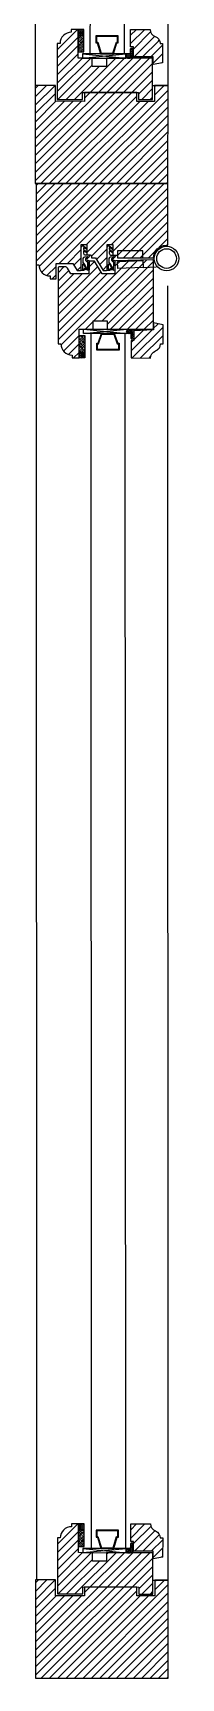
# Model space of a CAD drawing. Header units: inches. Extents: x 547 to 1628, y -123 to 254.
# Drawn here: x 1625.33 to 1628.36, y -41.72 to -7.05 of the extents above; entities that cross this region are included whole.
import ezdxf

# ---------------------------------------------------------------- set-up
doc = ezdxf.new("R2010")
doc.units = ezdxf.units.IN
doc.header["$MEASUREMENT"] = 0
doc.layers.add('2', color=7, linetype='Continuous')
doc.layers.add('doors', color=4, linetype='Continuous')

# ---------------------------------------------------------------- blocks, each defined once
blk = doc.blocks.new('Joint-K7335')
at = {"layer": '2', "color": 7}
for points in [[(3.9, 10.7, -0.206505), (4.5, 11.8, -0.277528), (4.6, 11.7), (4.7, 11.5, 0.626267), (5.4, 11.5, 0.131441), (5.5, 11.7), (5.5, 18, 0.509109), (4.6, 18.4, -0.294424), (2, 18.3, 0.173488), (1.3, 18.5), (0, 18.5), (0, 2.1, 0.415334), (1.2, 0.9, 0.048115), (1.5, 0.9, 0.113375), (1.5, 1), (4, 2.8, 0.235966), (4, 2.9), (4, 3.3, 0.247659), (4, 3.4, 0.287937), (3.6, 3.4), (1.8, 2.3, -0.576722), (1.5, 2.5), (1.5, 3.3, -0.235966), (1.6, 3.5), (4, 5.3, 0.235966), (4, 5.3), (4, 5.7, 0.247659), (4, 5.8, 0.287937), (3.6, 5.8), (1.8, 4.8, -0.576722), (1.5, 5), (1.5, 6.3, -0.384094), (2.6, 7.5, -0.021813), (2.7, 7.5), (6.5, 7.5), (6.5, 7.6, 0.333043), (5.7, 8.5, -0.293245), (5.3, 8.9, 0.008528), (5.2, 9.3, 0.265517), (5, 9.5, 0.023748), (4.8, 9.5, -0.356149), (3.9, 10.7, -0.356149)], [(3.2, 10.8, 0.355005), (4.6, 8.8, -0.567624), (4.7, 8.8, -0.24708), (4.4, 8.7), (2.2, 9, -0.351704), (1.2, 10.1), (1.2, 12.9, -0.414214), (1.5, 13.2), (1.6, 13.2, 0.277073), (1.9, 13.4), (3.7, 16.8, -0.041112), (3.8, 17), (4.1, 17.7, -0.50666), (4.6, 17.7, -0.2771), (4.6, 17.5), (4.6, 13.3, 0.213422), (4.7, 13.1, -0.886227), (4.4, 12.6, 0.250571), (3.2, 10.8)]]:
    blk.add_lwpolyline(points, format="xyb", dxfattribs=at)
blk.add_lwpolyline([(1.6, 17.8, 0.632714), (1, 17.6), (1, 14.2, 0.78091), (1.6, 14.1), (3.2, 17.1, -0.117333), (3.3, 17.2, 1.218085), (3, 17.5, -0.285776), (2.7, 17.3, -0.145588)], format="xyb", close=True, dxfattribs=at)
blk = doc.blocks.new('wind 1400')
h = blk.add_hatch()
h.set_pattern_fill('ANSI31', color=4, angle=-90, style=0)
h.set_pattern_definition([(225, (7116.948, 124784.8033), (-2.24506403, 2.24506403), [])])
edge = h.paths.add_edge_path()
edge.add_line((-13.01, 867.12), (-13.01, 882.5))
edge.add_line((-13.01, 882.5), (-16.76, 882.5))
edge.add_line((-16.76, 882.5), (-16.76, 881))
edge.add_arc((-16.76, 875), 6, 90, 180)
edge.add_line((-22.76, 875), (-24.26, 875))
edge.add_line((-24.26, 875), (-24.26, 845))
edge.add_line((-24.26, 845), (-10.76, 845))
edge.add_line((-10.76, 845), (-10.76, 848.75))
edge.add_line((-10.76, 848.75), (19.24, 848.75))
edge.add_line((19.24, 848.75), (19.24, 845))
edge.add_line((19.24, 845), (26.74, 845))
edge.add_line((26.74, 845), (26.74, 867.12))
edge.add_line((26.74, 867.12), (1.99, 867.12))
edge.add_line((1.99, 867.12), (1.99, 862.62))
edge.add_line((1.99, 862.62), (-5.51, 862.62))
edge.add_line((-5.51, 862.62), (-5.51, 867.12))
edge.add_line((-5.51, 867.12), (-13.01, 867.12))
h.paths.add_polyline_path([(-25.26, 852.5), (-36.04, 852.5), (-36.04, 800), (34.99, 800), (34.99, 852.5), (27.74, 852.5), (27.74, 844), (18.24, 844), (18.24, 848.75), (-9.76, 848.75), (-9.76, 844), (-25.26, 844)])
edge = h.paths.add_edge_path()
edge.add_line((16.46, 867.88), (16.46, 873.12))
edge.add_line((16.46, 873.12), (14.96, 873.12))
edge.add_line((14.96, 873.12), (14.96, 882.5))
edge.add_line((14.96, 882.5), (25.46, 882.5))
edge.add_arc((29.33, 882.41), 3.87, 178.70483, 251.27921)
edge.add_arc((26.85, 875.09), 3.87, -1.29517, 71.27921, ccw=False)
edge.add_line((30.71, 875), (31.99, 875))
edge.add_line((31.99, 875), (31.99, 864.69))
edge.add_line((31.99, 864.69), (26.96, 863.75))
edge.add_line((26.96, 863.75), (26.96, 867.88))
edge.add_line((26.96, 867.88), (16.46, 867.88))
at = {"ltscale": 10}
h = blk.add_hatch(dxfattribs=at)
h.set_pattern_fill('ANGLE', color=4, scale=0.1125, angle=-135, style=0)
h.set_pattern_definition([(45, (591.1752, -1129.7764), (-0.55565335, 0.55565335), [0.5715, -0.2143125]), (135, (591.1752, -1129.7764), (-0.55565335, -0.55565335), [0.5715, -0.2143125])])
h.paths.add_polyline_path([(-13.01, 879.5), (-10.01, 879.5), (-10.01, 882.5), (-13.01, 882.5)])
h = blk.add_hatch(dxfattribs=at)
h.set_pattern_fill('BRASS', color=4, scale=0.225, angle=-135, style=0)
h.set_pattern_definition([(45, (591.1752, -1129.7764), (-1.0102788, 1.0102788), []), (45, (590.67, -1129.2713), (-1.0102788, 1.0102788), [0.714375, -0.3571875])])
h.paths.add_polyline_path([(-13.01, 870.5), (-10.01, 870.5), (-10.01, 879.5), (-13.01, 879.5)])
h = blk.add_hatch(dxfattribs=at)
h.set_pattern_fill('ANGLE', color=4, scale=0.1125, angle=-135, style=0)
h.set_pattern_definition([(45, (600.9252, -1133.9014), (-0.55565335, 0.55565335), [0.5715, -0.2143125]), (135, (600.9252, -1133.9014), (-0.55565335, -0.55565335), [0.5715, -0.2143125])])
edge = h.paths.add_edge_path()
edge.add_line((16.24, 867.51), (16.24, 872))
edge.add_arc((15.49, 871.44), 0.938, 36.8699, 143.1301)
edge.add_line((14.74, 872), (14.74, 867.51))
edge.add_arc((15.49, 868.05), 0.926, 215.88415, 324.11585)
h = blk.add_hatch(dxfattribs=at)
h.set_pattern_fill('ANGLE', color=4, scale=0.1125, angle=-135, style=0)
h.set_pattern_definition([(45, (600.9252, -1129.7764), (-0.55565335, 0.55565335), [0.5715, -0.2143125]), (135, (600.9252, -1129.7764), (-0.55565335, -0.55565335), [0.5715, -0.2143125])])
edge = h.paths.add_edge_path()
edge.add_line((14.74, 867.12), (14.74, 869.38))
edge.add_line((14.74, 869.38), (13.24, 869.38))
edge.add_arc((13.53, 868.25), 1.16, 104.79302, 255.20698)
edge.add_line((13.24, 867.12), (14.74, 867.12))
h = blk.add_hatch()
h.set_pattern_fill('ANSI31', color=4, angle=-90, style=0)
h.set_pattern_definition([(225, (7117.473, 123812.3033), (-2.24506403, 2.24506403), [])])
edge = h.paths.add_edge_path()
edge.add_line((-7.24, 758), (-7.24, 751.62))
edge.add_line((-7.24, 751.62), (-16.99, 751.62))
edge.add_line((-16.99, 751.62), (-18.73, 754.63))
edge.add_arc((-20.03, 753.87), 1.5, 30.11373, 90)
edge.add_line((-20.03, 755.38), (-23.36, 755.38))
edge.add_line((-23.36, 755.38), (-23.74, 755))
edge.add_line((-23.74, 755), (-23.74, 714.13))
edge.add_line((-23.74, 714.13), (-22.24, 714.13))
edge.add_arc((-16.24, 714.13), 6, 180, 270)
edge.add_line((-16.24, 708.13), (-16.24, 706.63))
edge.add_line((-16.24, 706.63), (-12.49, 706.63))
edge.add_line((-12.49, 706.63), (-12.49, 722))
edge.add_line((-12.49, 722), (-4.99, 722))
edge.add_line((-4.99, 722), (-4.99, 726.5))
edge.add_line((-4.99, 726.5), (2.51, 726.5))
edge.add_line((2.51, 726.5), (2.51, 722))
edge.add_line((2.51, 722), (27.26, 722))
edge.add_line((27.26, 722), (27.26, 758.76))
edge.add_line((27.26, 758.76), (26.89, 759.12))
edge.add_line((26.89, 759.12), (7.01, 758.6))
edge.add_line((7.01, 758.6), (6.64, 758.21))
edge.add_line((6.64, 758.21), (6.64, 751.62))
edge.add_line((6.64, 751.62), (-0.11, 751.62))
edge.add_line((-0.11, 751.62), (-4.24, 758.38))
edge.add_line((-4.24, 758.38), (-6.86, 758.38))
edge.add_line((-6.86, 758.38), (-7.24, 758))
edge = h.paths.add_edge_path()
edge.add_line((16.76, 721.25), (16.76, 716))
edge.add_line((16.76, 716), (15.26, 716))
edge.add_line((15.26, 716), (15.26, 706.63))
edge.add_line((15.26, 706.63), (25.76, 706.63))
edge.add_arc((29.63, 706.71), 3.87, 108.72079, 181.29517, ccw=False)
edge.add_arc((27.15, 714.04), 3.87, 288.72079, 361.29517)
edge.add_line((31.01, 714.13), (32.51, 714.13))
edge.add_line((32.51, 714.13), (32.51, 724.44))
edge.add_line((32.51, 724.44), (27.26, 725.38))
edge.add_line((27.26, 725.38), (27.26, 721.63))
edge.add_line((27.26, 721.63), (16.76, 721.25))
edge = h.paths.add_edge_path()
edge.add_line((7.99, 760.25), (27.26, 760.25))
edge.add_arc((34.01, 760.25), 6.75, 90, 180, ccw=False)
edge.add_line((34.01, 767), (34.99, 767))
edge.add_line((34.99, 767), (34.99, 800))
edge.add_line((34.99, 800), (-35.51, 800))
edge.add_line((-35.51, 800), (-35.51, 756.5))
edge.add_line((-35.51, 756.5), (-34.01, 756.5))
edge.add_arc((-28.01, 756.5), 6, 180, 270)
edge.add_line((-28.01, 750.5), (-28.01, 749))
edge.add_line((-28.01, 749), (-24.86, 749))
edge.add_line((-24.86, 749), (-24.86, 757.25))
edge.add_line((-24.86, 757.25), (-15.86, 757.25))
edge.add_line((-15.86, 757.25), (-13.61, 753.5))
edge.add_line((-13.61, 753.5), (-11.74, 753.5))
edge.add_line((-11.74, 753.5), (-11.36, 753.88))
edge.add_line((-11.36, 753.88), (-11.36, 767.38))
edge.add_line((-11.36, 767.38), (-8.36, 767.38))
edge.add_line((-8.36, 767.38), (-8.36, 761.75))
edge.add_line((-8.36, 761.75), (-5.89, 761.75))
edge.add_line((-5.89, 761.75), (-5.89, 760.25))
edge.add_line((-5.89, 760.25), (-3.79, 760.25))
edge.add_line((-3.79, 760.25), (0.26, 753.5))
edge.add_line((0.26, 753.5), (2.14, 753.5))
edge.add_line((2.14, 753.5), (2.51, 753.88))
edge.add_line((2.51, 753.88), (2.51, 767.38))
edge.add_line((2.51, 767.38), (5.51, 767.38))
edge.add_line((5.51, 767.38), (5.51, 761.75))
edge.add_line((5.51, 761.75), (7.99, 761.75))
h = blk.add_hatch(dxfattribs=at)
h.set_pattern_fill('BRASS', color=4, scale=0.225, angle=-135, style=0)
h.set_pattern_definition([(315, (591.7002, 2718.9014), (-1.0102788, -1.0102788), []), (315, (591.195, 2718.3963), (-1.0102788, -1.0102788), [0.714375, -0.3571875])])
h.paths.add_polyline_path([(-12.49, 718.63), (-9.49, 718.63), (-9.49, 709.63), (-12.49, 709.63)])
h = blk.add_hatch(dxfattribs=at)
h.set_pattern_fill('ANGLE', color=4, scale=0.1125, angle=-135, style=0)
h.set_pattern_definition([(315, (601.4502, 2718.9014), (-0.55565335, -0.55565335), [0.5715, -0.2143125]), (225, (601.4502, 2718.9014), (-0.55565335, 0.55565335), [0.5715, -0.2143125])])
edge = h.paths.add_edge_path()
edge.add_line((15.26, 722), (15.26, 719.75))
edge.add_line((15.26, 719.75), (13.76, 719.75))
edge.add_arc((14.06, 720.88), 1.16, 104.79302, 255.20698, ccw=False)
edge.add_line((13.76, 722), (15.26, 722))
h = blk.add_hatch(dxfattribs=at)
h.set_pattern_fill('ANGLE', color=4, scale=0.1125, angle=-135, style=0)
h.set_pattern_definition([(315, (601.4502, 2723.0264), (-0.55565335, -0.55565335), [0.5715, -0.2143125]), (225, (601.4502, 2723.0264), (-0.55565335, 0.55565335), [0.5715, -0.2143125])])
edge = h.paths.add_edge_path()
edge.add_line((16.76, 721.62), (16.76, 717.13))
edge.add_arc((16.01, 717.69), 0.938, 216.8699, 323.1301, ccw=False)
edge.add_line((15.26, 717.13), (15.26, 721.62))
edge.add_arc((16.01, 721.07), 0.926, 35.88415, 144.11585, ccw=False)
h = blk.add_hatch(dxfattribs=at)
h.set_pattern_fill('ANGLE', color=4, scale=0.1125, angle=-135, style=0)
h.set_pattern_definition([(315, (591.7002, 2718.9014), (-0.55565335, -0.55565335), [0.5715, -0.2143125]), (225, (591.7002, 2718.9014), (-0.55565335, 0.55565335), [0.5715, -0.2143125])])
h.paths.add_polyline_path([(-12.49, 709.63), (-9.49, 709.63), (-9.49, 706.63), (-12.49, 706.63)])
h = blk.add_hatch()
h.set_pattern_fill('ANSI31', color=4, angle=-90, style=0)
h.set_pattern_definition([(225, (7117.473, 123984.8033), (-2.24506403, 2.24506403), [])])
edge = h.paths.add_edge_path()
edge.add_line((-12.49, 67.12), (-12.49, 82.5))
edge.add_line((-12.49, 82.5), (-16.24, 82.5))
edge.add_line((-16.24, 82.5), (-16.24, 81))
edge.add_arc((-16.24, 75), 6, 90, 180)
edge.add_line((-22.24, 75), (-23.74, 75))
edge.add_line((-23.74, 75), (-23.74, 45))
edge.add_line((-23.74, 45), (-10.24, 45))
edge.add_line((-10.24, 45), (-10.24, 48.75))
edge.add_line((-10.24, 48.75), (19.76, 48.75))
edge.add_line((19.76, 48.75), (19.76, 45))
edge.add_line((19.76, 45), (27.26, 45))
edge.add_line((27.26, 45), (27.26, 67.12))
edge.add_line((27.26, 67.12), (2.51, 67.12))
edge.add_line((2.51, 67.12), (2.51, 62.62))
edge.add_line((2.51, 62.62), (-4.99, 62.62))
edge.add_line((-4.99, 62.62), (-4.99, 67.12))
edge.add_line((-4.99, 67.12), (-12.49, 67.12))
h.paths.add_polyline_path([(-24.74, 52.5), (-35.51, 52.5), (-35.51, 0), (35.51, 0), (35.51, 52.5), (28.26, 52.5), (28.26, 44), (18.76, 44), (18.76, 48.75), (-9.24, 48.75), (-9.24, 44), (-24.74, 44)])
edge = h.paths.add_edge_path()
edge.add_line((16.99, 67.88), (16.99, 73.12))
edge.add_line((16.99, 73.12), (15.49, 73.12))
edge.add_line((15.49, 73.12), (15.49, 82.5))
edge.add_line((15.49, 82.5), (25.99, 82.5))
edge.add_arc((29.85, 82.41), 3.87, 178.70483, 251.27921)
edge.add_arc((27.37, 75.09), 3.87, -1.29517, 71.27921, ccw=False)
edge.add_line((31.24, 75), (32.51, 75))
edge.add_line((32.51, 75), (32.51, 64.69))
edge.add_line((32.51, 64.69), (27.49, 63.75))
edge.add_line((27.49, 63.75), (27.49, 67.88))
edge.add_line((27.49, 67.88), (16.99, 67.88))
h = blk.add_hatch(dxfattribs=at)
h.set_pattern_fill('ANGLE', color=4, scale=0.1125, angle=-135, style=0)
h.set_pattern_definition([(45, (591.7002, -1929.7764), (-0.55565335, 0.55565335), [0.5715, -0.2143125]), (135, (591.7002, -1929.7764), (-0.55565335, -0.55565335), [0.5715, -0.2143125])])
h.paths.add_polyline_path([(-12.49, 79.5), (-9.49, 79.5), (-9.49, 82.5), (-12.49, 82.5)])
h = blk.add_hatch(dxfattribs=at)
h.set_pattern_fill('BRASS', color=4, scale=0.225, angle=-135, style=0)
h.set_pattern_definition([(45, (591.7002, -1929.7764), (-1.0102788, 1.0102788), []), (45, (591.195, -1929.2713), (-1.0102788, 1.0102788), [0.714375, -0.3571875])])
h.paths.add_polyline_path([(-12.49, 70.5), (-9.49, 70.5), (-9.49, 79.5), (-12.49, 79.5)])
h = blk.add_hatch(dxfattribs=at)
h.set_pattern_fill('ANGLE', color=4, scale=0.1125, angle=-135, style=0)
h.set_pattern_definition([(45, (601.4502, -1933.9014), (-0.55565335, 0.55565335), [0.5715, -0.2143125]), (135, (601.4502, -1933.9014), (-0.55565335, -0.55565335), [0.5715, -0.2143125])])
edge = h.paths.add_edge_path()
edge.add_line((16.76, 67.51), (16.76, 72))
edge.add_arc((16.01, 71.44), 0.938, 36.8699, 143.1301)
edge.add_line((15.26, 72), (15.26, 67.51))
edge.add_arc((16.01, 68.05), 0.926, 215.88415, 324.11585)
h = blk.add_hatch(dxfattribs=at)
h.set_pattern_fill('ANGLE', color=4, scale=0.1125, angle=-135, style=0)
h.set_pattern_definition([(45, (601.4502, -1929.7764), (-0.55565335, 0.55565335), [0.5715, -0.2143125]), (135, (601.4502, -1929.7764), (-0.55565335, -0.55565335), [0.5715, -0.2143125])])
edge = h.paths.add_edge_path()
edge.add_line((15.26, 67.12), (15.26, 69.38))
edge.add_line((15.26, 69.38), (13.76, 69.38))
edge.add_arc((14.06, 68.25), 1.16, 104.79302, 255.20698)
edge.add_line((13.76, 67.12), (15.26, 67.12))
at = {"color": 8}
for p, q in [((-36.04, 1556.5), (-36.04, 852.5)), ((34.99, 852.5), (34.99, 1553.44)), ((-35.51, 756.5), (-34.99, 52.5)), ((35.51, 52.5), (34.99, 745.33))]:
    blk.add_line(p, q, dxfattribs=at)
at = {"color": 7}
for p, q in [((-6.77, 1519.75), (-6.77, 869.38)), ((11.49, 1519.75), (11.49, 869.38)), ((-6.24, 719.75), (-5.72, 69.38)), ((12.02, 719.75), (12.54, 69.38))]:
    blk.add_line(p, q, dxfattribs=at)
at = {"color": 4, "ltscale": 10}
for p, q in [((-10.76, 869.38), (12.49, 867.12)), ((-10.76, 867.12), (12.49, 869.38)), ((21.71, 755.13), (28.61, 755.47)), ((-10.24, 722), (13.01, 719.75)), ((-10.24, 719.75), (13.01, 722)), ((15.26, 719.75), (-9.49, 719.75)), ((-10.24, 69.38), (13.01, 67.12)), ((-10.24, 67.12), (13.01, 69.38))]:
    blk.add_line(p, q, dxfattribs=at)
for p, q in [((14.74, 869.38), (-10.01, 869.38)), ((-10.76, 845), (-10.76, 848.75)), ((26.74, 852.5), (34.99, 852.5)), ((7.99, 761.75), (7.99, 760.25)), ((15.26, 69.38), (-9.49, 69.38)), ((-10.24, 45), (-10.24, 48.75)), ((27.26, 52.5), (35.51, 52.5))]:
    blk.add_line(p, q)
at = {"color": 7}
for points in [[(-13.01, 867.12), (-13.01, 882.5), (-16.76, 882.5), (-16.76, 881, 0.414214), (-22.76, 875), (-24.26, 875), (-24.26, 845), (-10.76, 845), (-10.76, 848.75), (19.24, 848.75), (19.24, 845), (26.74, 845), (26.74, 867.12), (1.99, 867.12), (1.99, 862.62), (-5.51, 862.62), (-5.51, 867.12), (-13.01, 867.12)], [(7.99, 760.25), (27.26, 760.25, -0.414214), (34.01, 767), (34.99, 767), (34.99, 800), (-35.51, 800), (-35.51, 756.5), (-34.01, 756.5, 0.414214), (-28.01, 750.5), (-28.01, 749), (-24.86, 749), (-24.86, 757.25), (-15.86, 757.25), (-13.61, 753.5), (-11.74, 753.5), (-11.36, 753.88), (-11.36, 767.38), (-8.36, 767.38), (-8.36, 761.75), (-5.89, 761.75), (-5.89, 760.25), (-3.79, 760.25), (0.26, 753.5), (2.14, 753.5), (2.51, 753.88), (2.51, 767.38), (5.51, 767.38), (5.51, 761.75), (7.99, 761.75)], [(-12.49, 67.12), (-12.49, 82.5), (-16.24, 82.5), (-16.24, 81, 0.414214), (-22.24, 75), (-23.74, 75), (-23.74, 45), (-10.24, 45), (-10.24, 48.75), (19.76, 48.75), (19.76, 45), (27.26, 45), (27.26, 67.12), (2.51, 67.12), (2.51, 62.62), (-4.99, 62.62), (-4.99, 67.12), (-12.49, 67.12)]]:
    blk.add_lwpolyline(points, format="xyb", dxfattribs=at)
at = {"color": 4, "ltscale": 10}
for points in [[(-13.01, 879.5), (-10.01, 879.5), (-10.01, 882.5), (-13.01, 882.5)], [(-13.01, 870.5), (-10.01, 870.5), (-10.01, 879.5), (-13.01, 879.5)], [(12.49, 867.12), (12.49, 869.38), (-10.76, 869.38), (-10.76, 867.12)], [(21.49, 760.25), (21.49, 764), (7.99, 764), (7.99, 760.25)], [(21.52, 758.87), (21.71, 755.13), (8.22, 754.47), (8.04, 758.21)], [(-12.49, 718.63), (-9.49, 718.63), (-9.49, 709.63), (-12.49, 709.63)], [(13.01, 722), (13.01, 719.75), (-10.24, 719.75), (-10.24, 722)], [(-12.49, 709.63), (-9.49, 709.63), (-9.49, 706.63), (-12.49, 706.63)], [(-12.49, 79.5), (-9.49, 79.5), (-9.49, 82.5), (-12.49, 82.5)], [(-12.49, 70.5), (-9.49, 70.5), (-9.49, 79.5), (-12.49, 79.5)], [(13.01, 67.12), (13.01, 69.38), (-10.24, 69.38), (-10.24, 67.12)]]:
    blk.add_lwpolyline(points, close=True, dxfattribs=at)
at = {"color": 7}
for points in [[(16.46, 867.88), (16.46, 873.12), (14.96, 873.12), (14.96, 882.5), (25.46, 882.5, 0.327693), (28.09, 878.75, -0.327693), (30.71, 875), (31.99, 875), (31.99, 864.69), (26.96, 863.75), (26.96, 867.88), (16.46, 867.88)], [(-7.24, 758), (-7.24, 751.62), (-16.99, 751.62), (-18.73, 754.63, 0.267417), (-20.03, 755.38), (-23.36, 755.38), (-23.74, 755), (-23.74, 714.13), (-22.24, 714.13, 0.414214), (-16.24, 708.13), (-16.24, 706.63), (-12.49, 706.63), (-12.49, 722), (-4.99, 722), (-4.99, 726.5), (2.51, 726.5), (2.51, 722), (27.26, 722), (27.26, 758.76), (26.89, 759.12), (7.01, 758.6), (6.64, 758.21), (6.64, 751.62), (-0.11, 751.62), (-4.24, 758.38), (-6.86, 758.38)], [(16.76, 721.25), (16.76, 716), (15.26, 716), (15.26, 706.63), (25.76, 706.63, -0.327693), (28.39, 710.38, 0.327693), (31.01, 714.13), (32.51, 714.13), (32.51, 724.44), (27.26, 725.38), (27.26, 721.63), (16.76, 721.25)], [(16.99, 67.88), (16.99, 73.12), (15.49, 73.12), (15.49, 82.5), (25.99, 82.5, 0.327693), (28.61, 78.75, -0.327693), (31.24, 75), (32.51, 75), (32.51, 64.69), (27.49, 63.75), (27.49, 67.88), (16.99, 67.88)]]:
    blk.add_lwpolyline(points, format="xyb", close=True, dxfattribs=at)
for points in [[(8.36, 879.12), (-3.64, 879.12), (-3.64, 875.37), (-2.89, 875.37), (-1.06, 869.37), (5.79, 869.37), (7.61, 875.37), (8.36, 875.37)], [(7.99, 878.75), (-3.26, 878.75), (-3.26, 875.75), (-2.62, 875.75), (-0.8, 869.75), (5.52, 869.75), (7.35, 875.75), (7.99, 875.75)], [(8.89, 710.75), (-3.11, 710.75), (-3.11, 714.5), (-2.36, 714.5), (-0.54, 719.75), (6.31, 719.75), (8.14, 714.5), (8.89, 714.5)], [(8.51, 711.13), (-2.74, 711.13), (-2.74, 714.13), (-2.1, 714.13), (-0.27, 719.38), (6.05, 719.38), (7.87, 714.13), (8.51, 714.13)], [(8.89, 79.12), (-3.11, 79.12), (-3.11, 75.37), (-2.36, 75.37), (-0.54, 69.37), (6.31, 69.37), (8.14, 75.37), (8.89, 75.37)], [(8.51, 78.75), (-2.74, 78.75), (-2.74, 75.75), (-2.1, 75.75), (-0.27, 69.75), (6.05, 69.75), (7.87, 75.75), (8.51, 75.75)]]:
    blk.add_lwpolyline(points, close=True, dxfattribs=at)
at = {"color": 4, "ltscale": 10}
for points in [[(16.24, 867.51), (16.24, 872, 0.5), (14.74, 872), (14.74, 867.51, 0.5108)], [(14.74, 867.12), (14.74, 869.38), (13.24, 869.38, 0.770201), (13.24, 867.12)], [(15.26, 722), (15.26, 719.75), (13.76, 719.75, -0.770201), (13.76, 722)], [(16.76, 721.62), (16.76, 717.13, -0.5), (15.26, 717.13), (15.26, 721.62, -0.5108)], [(16.76, 67.51), (16.76, 72, 0.5), (15.26, 72), (15.26, 67.51, 0.5108)], [(15.26, 67.12), (15.26, 69.38), (13.76, 69.38, 0.770201), (13.76, 67.12)]]:
    blk.add_lwpolyline(points, format="xyb", close=True, dxfattribs=at)
at = {"color": 7}
for points in [[(-25.26, 852.5), (-36.04, 852.5), (-36.04, 800), (34.99, 800), (34.99, 852.5), (27.74, 852.5), (27.74, 844), (18.24, 844), (18.24, 848.75), (-9.76, 848.75), (-9.76, 844), (-25.26, 844), (-25.26, 852.5)], [(-24.74, 52.5), (-35.51, 52.5), (-35.51, 0), (35.51, 0), (35.51, 52.5), (28.26, 52.5), (28.26, 44), (18.76, 44), (18.76, 48.75), (-9.24, 48.75), (-9.24, 44), (-24.74, 44), (-24.74, 52.5)]]:
    blk.add_lwpolyline(points, dxfattribs=at)
for radius in [6.56, 5.25]:
    blk.add_circle((34.24, 759.88), radius, dxfattribs=at)
at = {"color": 4, "ltscale": 10, "xscale": -0.75, "yscale": 0.75, "zscale": 0.75, "rotation": 180}
for p in [(-11.36, 767.38), (2.51, 767.38)]:
    blk.add_blockref('Joint-K7335', p, dxfattribs=at)

msp = doc.modelspace()

# ---------------------------------------------------------------- block references
at = {"layer": 'doors', "xscale": 0.03937499788032407, "yscale": 0.03937499788032407, "zscale": 0.03937499788032407, "rotation": 359.9717997358061}
msp.add_blockref('wind 1400', (1626.73651, -41.72062), dxfattribs=at)

doc.saveas('drawing.dxf')
